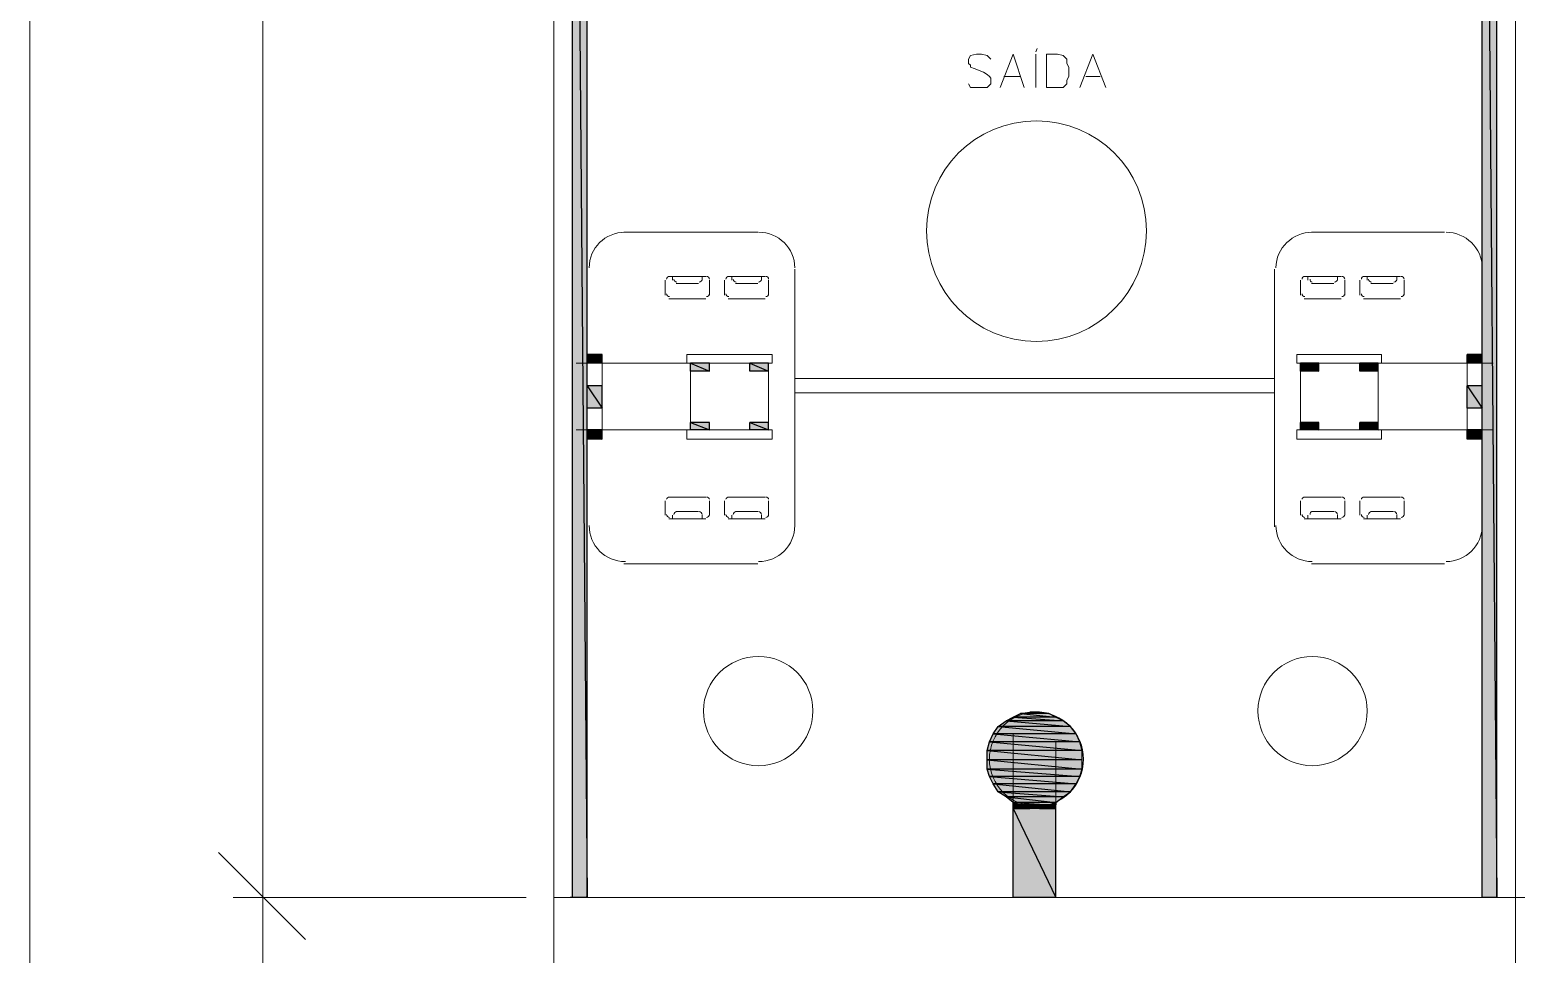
# Model space of a CAD drawing. Header units: millimetres. Extents: x 40 to 176, y -32 to 59.
# Drawn here: x 99.782 to 102.651, y 1.276 to 3.06 of the extents above; entities that cross this region are included whole.
import ezdxf

# ---------------------------------------------------------------- set-up
doc = ezdxf.new("R2010")
doc.units = ezdxf.units.MM
doc.layers.add('15 - Quadro de medição', color=6, linetype='Continuous')

msp = doc.modelspace()

# ---------------------------------------------------------------- hatches: boundary and pattern name
at = {"layer": '15 - Quadro de medição', "true_color": 0x000007}
h = msp.add_hatch(color=7, dxfattribs=at)
h.paths.add_polyline_path([(100.8571, 4.729), (100.8292, 4.729), (100.8571, 1.3852)])
h.paths.add_polyline_path([(100.8292, 4.729), (100.8571, 1.3852), (100.8292, 1.3852)])
h = msp.add_hatch(color=7, dxfattribs=at)
h.paths.add_polyline_path([(102.6128, 4.729), (102.5849, 4.729), (102.6128, 1.3852)])
h.paths.add_polyline_path([(102.5849, 4.729), (102.6128, 1.3852), (102.5849, 1.3852)])
h = msp.add_hatch(color=7, dxfattribs=at)
h.paths.add_polyline_path([(100.8864, 2.4327), (100.8571, 2.4327), (100.8864, 2.416)])
h.paths.add_polyline_path([(100.8571, 2.4327), (100.8864, 2.416), (100.8571, 2.416)])
h = msp.add_hatch(color=7, dxfattribs=at)
h.paths.add_polyline_path([(101.0932, 2.416), (101.0568, 2.416), (101.0932, 2.4006)])
h.paths.add_polyline_path([(101.0568, 2.416), (101.0932, 2.4006), (101.0568, 2.4006)])
h = msp.add_hatch(color=7, dxfattribs=at)
h.paths.add_polyline_path([(101.2077, 2.416), (101.1714, 2.416), (101.2077, 2.4006)])
h.paths.add_polyline_path([(101.1714, 2.416), (101.2077, 2.4006), (101.1714, 2.4006)])
h = msp.add_hatch(color=7, dxfattribs=at)
h.paths.add_polyline_path([(102.2692, 2.416), (102.2343, 2.416), (102.2692, 2.4006)])
h.paths.add_polyline_path([(102.2343, 2.416), (102.2692, 2.4006), (102.2343, 2.4006)])
h = msp.add_hatch(color=7, dxfattribs=at)
h.paths.add_polyline_path([(102.3838, 2.416), (102.3488, 2.416), (102.3838, 2.4006)])
h.paths.add_polyline_path([(102.3488, 2.416), (102.3838, 2.4006), (102.3488, 2.4006)])
h = msp.add_hatch(color=7, dxfattribs=at)
h.paths.add_polyline_path([(102.5849, 2.4327), (102.5556, 2.4327), (102.5849, 2.416)])
h.paths.add_polyline_path([(102.5556, 2.4327), (102.5849, 2.416), (102.5556, 2.416)])
h = msp.add_hatch(color=7, dxfattribs=at)
h.paths.add_polyline_path([(100.8864, 2.3727), (100.8571, 2.3727), (100.8864, 2.3294)])
h.paths.add_polyline_path([(100.8571, 2.3727), (100.8864, 2.3294), (100.8571, 2.3294)])
h = msp.add_hatch(color=7, dxfattribs=at)
h.paths.add_polyline_path([(102.5849, 2.3727), (102.5556, 2.3727), (102.5849, 2.3294)])
h.paths.add_polyline_path([(102.5556, 2.3727), (102.5849, 2.3294), (102.5556, 2.3294)])
h = msp.add_hatch(color=7, dxfattribs=at)
h.paths.add_polyline_path([(101.0932, 2.3014), (101.0568, 2.3014), (101.0932, 2.2875)])
h.paths.add_polyline_path([(101.0568, 2.3014), (101.0932, 2.2875), (101.0568, 2.2875)])
h = msp.add_hatch(color=7, dxfattribs=at)
h.paths.add_polyline_path([(101.2077, 2.3014), (101.1714, 2.3014), (101.2077, 2.2875)])
h.paths.add_polyline_path([(101.1714, 2.3014), (101.2077, 2.2875), (101.1714, 2.2875)])
h = msp.add_hatch(color=7, dxfattribs=at)
h.paths.add_polyline_path([(102.2692, 2.3014), (102.2343, 2.3014), (102.2692, 2.2875)])
h.paths.add_polyline_path([(102.2343, 2.3014), (102.2692, 2.2875), (102.2343, 2.2875)])
h = msp.add_hatch(color=7, dxfattribs=at)
h.paths.add_polyline_path([(102.3838, 2.3014), (102.3488, 2.3014), (102.3838, 2.2875)])
h.paths.add_polyline_path([(102.3488, 2.3014), (102.3838, 2.2875), (102.3488, 2.2875)])
h = msp.add_hatch(color=7, dxfattribs=at)
h.paths.add_polyline_path([(100.8864, 2.2875), (100.8571, 2.2875), (100.8864, 2.2693)])
h.paths.add_polyline_path([(100.8571, 2.2875), (100.8864, 2.2693), (100.8571, 2.2693)])
h = msp.add_hatch(color=7, dxfattribs=at)
h.paths.add_polyline_path([(102.5849, 2.2875), (102.5556, 2.2875), (102.5849, 2.2693)])
h.paths.add_polyline_path([(102.5556, 2.2875), (102.5849, 2.2693), (102.5556, 2.2693)])
h = msp.add_hatch(color=7, dxfattribs=at)
h.paths.add_polyline_path([(101.7762, 1.726), (101.6658, 1.726), (101.7901, 1.7148)])
h.paths.add_polyline_path([(101.6658, 1.726), (101.7901, 1.7148), (101.6505, 1.7148)])
h = msp.add_hatch(color=7, dxfattribs=at)
h.paths.add_polyline_path([(101.7622, 1.733), (101.6798, 1.733), (101.7762, 1.726)])
h.paths.add_polyline_path([(101.6798, 1.733), (101.7762, 1.726), (101.6658, 1.726)])
h = msp.add_hatch(color=7, dxfattribs=at)
h.paths.add_polyline_path([(101.7482, 1.7399), (101.6938, 1.7399), (101.7622, 1.733)])
h.paths.add_polyline_path([(101.6938, 1.7399), (101.7622, 1.733), (101.6798, 1.733)])
h = msp.add_hatch(color=7, dxfattribs=at)
h.paths.add_polyline_path([(101.7301, 1.7427), (101.7119, 1.7427), (101.7482, 1.7399)])
h.paths.add_polyline_path([(101.7119, 1.7427), (101.7482, 1.7399), (101.6938, 1.7399)])
h = msp.add_hatch(color=7, dxfattribs=at)
h.paths.add_polyline_path([(101.8013, 1.7008), (101.6407, 1.7008), (101.8083, 1.6855)])
h.paths.add_polyline_path([(101.6407, 1.7008), (101.8083, 1.6855), (101.6337, 1.6855)])
h = msp.add_hatch(color=7, dxfattribs=at)
h.paths.add_polyline_path([(101.7901, 1.7148), (101.6505, 1.7148), (101.8013, 1.7008)])
h.paths.add_polyline_path([(101.6505, 1.7148), (101.8013, 1.7008), (101.6407, 1.7008)])
h = msp.add_hatch(color=7, dxfattribs=at)
h.paths.add_polyline_path([(101.8083, 1.6855), (101.6337, 1.6855), (101.8125, 1.6687)])
h.paths.add_polyline_path([(101.6337, 1.6855), (101.8125, 1.6687), (101.6295, 1.6687)])
h = msp.add_hatch(color=7, dxfattribs=at)
h.paths.add_polyline_path([(101.8125, 1.6687), (101.6295, 1.6687), (101.8125, 1.6506)])
h.paths.add_polyline_path([(101.6295, 1.6687), (101.8125, 1.6506), (101.6295, 1.6506)])
h = msp.add_hatch(color=7, dxfattribs=at)
h.paths.add_polyline_path([(101.8125, 1.6506), (101.6295, 1.6506), (101.8125, 1.6324)])
h.paths.add_polyline_path([(101.6295, 1.6506), (101.8125, 1.6324), (101.6295, 1.6324)])
h = msp.add_hatch(color=7, dxfattribs=at)
h.paths.add_polyline_path([(101.8125, 1.6324), (101.6295, 1.6324), (101.8083, 1.6184)])
h.paths.add_polyline_path([(101.6295, 1.6324), (101.8083, 1.6184), (101.6337, 1.6184)])
h = msp.add_hatch(color=7, dxfattribs=at)
h.paths.add_polyline_path([(101.8083, 1.6184), (101.6337, 1.6184), (101.8013, 1.6045)])
h.paths.add_polyline_path([(101.6337, 1.6184), (101.8013, 1.6045), (101.6407, 1.6045)])
h = msp.add_hatch(color=7, dxfattribs=at)
h.paths.add_polyline_path([(101.8013, 1.6045), (101.6407, 1.6045), (101.7901, 1.5891)])
h.paths.add_polyline_path([(101.6407, 1.6045), (101.7901, 1.5891), (101.6505, 1.5891)])
h = msp.add_hatch(color=7, dxfattribs=at)
h.paths.add_polyline_path([(101.7901, 1.5891), (101.6505, 1.5891), (101.7762, 1.5793)])
h.paths.add_polyline_path([(101.6505, 1.5891), (101.7762, 1.5793), (101.6658, 1.5793)])
h = msp.add_hatch(color=7, dxfattribs=at)
h.paths.add_polyline_path([(101.7762, 1.5793), (101.6658, 1.5793), (101.7622, 1.5681)])
h.paths.add_polyline_path([(101.6658, 1.5793), (101.7622, 1.5681), (101.6798, 1.5681)])
h = msp.add_hatch(color=7, dxfattribs=at)
h.paths.add_polyline_path([(101.7622, 1.5681), (101.6798, 1.5681), (101.751, 1.564)])
h.paths.add_polyline_path([(101.6798, 1.5681), (101.751, 1.564), (101.691, 1.564)])
h = msp.add_hatch(color=7, dxfattribs=at)
h.paths.add_polyline_path([(101.691, 1.564), (101.6798, 1.5681)])
h.paths.add_polyline_path([(101.6798, 1.5681), (101.691, 1.564), (101.6798, 1.564)])
h = msp.add_hatch(color=7, dxfattribs=at)
h.paths.add_polyline_path([(101.691, 1.564), (101.6798, 1.564), (101.6938, 1.5612)])
h.paths.add_polyline_path([(101.6798, 1.564), (101.6938, 1.5612), (101.6798, 1.5612)])
h = msp.add_hatch(color=7, dxfattribs=at)
h.paths.add_polyline_path([(101.7077, 1.5612), (101.6798, 1.5612)])
h.paths.add_polyline_path([(101.7077, 1.5612), (101.6798, 1.5612), (101.6938, 1.5612)])
h = msp.add_hatch(color=7, dxfattribs=at)
h.paths.add_polyline_path([(101.7077, 1.5612), (101.6798, 1.5612), (101.7119, 1.557)])
h.paths.add_polyline_path([(101.6798, 1.5612), (101.7119, 1.557), (101.6798, 1.557)])
h = msp.add_hatch(color=7, dxfattribs=at)
h.paths.add_polyline_path([(101.7622, 1.557), (101.6798, 1.557), (101.7622, 1.3852)])
h.paths.add_polyline_path([(101.6798, 1.557), (101.7622, 1.3852), (101.6798, 1.3852)])
h = msp.add_hatch(color=7, dxfattribs=at)
h.paths.add_polyline_path([(101.751, 1.564), (101.691, 1.564), (101.7482, 1.5612)])
h.paths.add_polyline_path([(101.691, 1.564), (101.7482, 1.5612), (101.6938, 1.5612)])
h = msp.add_hatch(color=7, dxfattribs=at)
h.paths.add_polyline_path([(101.6938, 1.5612), (101.7482, 1.5612), (101.7468, 1.5612)])
h.paths.add_polyline_path([(101.7482, 1.5612), (101.7468, 1.5612), (101.6938, 1.5612)])
h = msp.add_hatch(color=7, dxfattribs=at)
h.paths.add_polyline_path([(101.7329, 1.5612), (101.7077, 1.5612), (101.7301, 1.557)])
h.paths.add_polyline_path([(101.7077, 1.5612), (101.7301, 1.557), (101.7119, 1.557)])
h = msp.add_hatch(color=7, dxfattribs=at)
h.paths.add_polyline_path([(101.7622, 1.5612), (101.7329, 1.5612), (101.7622, 1.557)])
h.paths.add_polyline_path([(101.7329, 1.5612), (101.7622, 1.557), (101.7301, 1.557)])
h = msp.add_hatch(color=7, dxfattribs=at)
h.paths.add_polyline_path([(101.7622, 1.564), (101.751, 1.564), (101.7622, 1.5612)])
h.paths.add_polyline_path([(101.751, 1.564), (101.7622, 1.5612), (101.7482, 1.5612)])
h = msp.add_hatch(color=7, dxfattribs=at)
h.paths.add_polyline_path([(101.7622, 1.564), (101.7622, 1.5681)])
h.paths.add_polyline_path([(101.7622, 1.5681), (101.7622, 1.564), (101.751, 1.564)])

# ---------------------------------------------------------------- linework, layer by layer
at = {"layer": '15 - Quadro de medição', "color": 8, "linetype": 'Continuous', "lineweight": 20, "true_color": 0x000008}
for points in [[(99.7816, 5.1508), (99.7816, -6.0833), (99.7816, -6.0833)], [(100.2314, 5.1508), (100.2314, 1.3321), (100.2314, 1.3321)], [(100.1461, 1.4718), (100.3138, 1.3042), (100.3138, 1.3042)], [(100.3138, 1.3042), (100.1461, 1.4718), (100.1461, 1.4718)], [(100.2314, 1.4424), (100.2314, -2.3763), (100.2314, -2.3763)], [(100.7398, 1.3852), (100.1741, 1.3852), (100.1741, 1.3852)], [(100.7398, 1.3852), (100.1741, 1.3852), (100.1741, 1.3852)]]:
    msp.add_lwpolyline(points, dxfattribs=at)
at = {"layer": '15 - Quadro de medição', "color": 7, "linetype": 'Continuous', "lineweight": 20, "true_color": 0x000007}
for points in [[(100.7928, 5.0936), (102.6491, 5.0936), (102.6491, 1.3852), (100.7928, 1.3852)], [(102.6491, 5.0936), (104.5012, 5.0936), (104.5012, 1.3852), (102.6491, 1.3852)], [(101.744, 2.9481), (101.744, 3.0124), (101.765, 3.0124), (101.7762, 3.0096), (101.7831, 3.0026), (101.7831, 2.9942), (101.7873, 2.9873), (101.7873, 2.9691), (101.7831, 2.9621), (101.7831, 2.9551), (101.7762, 2.9481), (101.765, 2.9481)], [(100.8864, 2.4327), (100.8571, 2.4327), (100.8571, 2.2693), (100.8864, 2.2693)], [(101.0568, 2.4006), (101.0932, 2.4006), (101.0932, 2.416), (101.0568, 2.416)], [(101.2077, 2.4006), (101.1714, 2.4006), (101.1714, 2.416), (101.2077, 2.416)], [(102.2343, 2.4006), (102.2692, 2.4006), (102.2692, 2.416), (102.2343, 2.416)], [(102.3838, 2.4006), (102.3488, 2.4006), (102.3488, 2.416), (102.3838, 2.416)], [(102.5556, 2.4327), (102.5849, 2.4327), (102.5849, 2.2693), (102.5556, 2.2693)], [(101.0568, 2.3014), (101.0932, 2.3014), (101.0932, 2.2875), (101.0568, 2.2875)], [(101.2077, 2.3014), (101.1714, 2.3014), (101.1714, 2.2875), (101.2077, 2.2875)], [(102.2343, 2.3014), (102.2692, 2.3014), (102.2692, 2.2875), (102.2343, 2.2875)], [(102.3838, 2.3014), (102.3488, 2.3014), (102.3488, 2.2875), (102.3838, 2.2875)], [(100.7928, 1.3852), (102.6491, 1.3852), (102.6491, -2.319), (100.7928, -2.319)], [(102.6491, 1.3852), (104.5012, 1.3852), (104.5012, -2.319), (102.6491, -2.319)]]:
    msp.add_lwpolyline(points, close=True, dxfattribs=at)
for points in [[(100.8641, 4.9511), (102.5849, 4.9511), (102.5849, 1.3852), (100.8571, 1.3852), (100.8557, 1.3866), (100.7928, 1.3852)], [(100.8571, 1.3852), (100.8571, 4.9441), (100.8571, 4.9441)], [(102.7204, 4.9511), (104.437, 4.9511), (104.437, 1.3852), (102.7134, 1.3852), (102.712, 1.3866), (102.6491, 1.3852)], [(102.6491, 4.8645), (102.6491, 1.3852), (100.7928, 1.3852), (100.7928, 4.8645)], [(104.5012, 4.8645), (104.5012, 1.3852), (102.6491, 1.3852), (102.6491, 4.8645)], [(100.8292, 4.729), (100.8292, 1.3852), (100.8571, 1.3852), (100.8138, 1.3852)], [(102.5849, 1.3852), (102.6128, 1.3852), (102.6128, 4.729)], [(101.6365, 3.0026), (101.6295, 3.0096), (101.6183, 3.0124), (101.6086, 3.0124), (101.5974, 3.0096), (101.5932, 3.0026), (101.5932, 2.9942), (101.5974, 2.9914), (101.5974, 2.9873), (101.6044, 2.9845), (101.6225, 2.9775), (101.6295, 2.9733), (101.6337, 2.9691), (101.6365, 2.9663), (101.6365, 2.9551), (101.6295, 2.9481), (101.6183, 2.9481), (101.6086, 2.9481), (101.5974, 2.9481), (101.5932, 2.9551)], [(101.6546, 2.9481), (101.6798, 3.0124), (101.7007, 2.9481)], [(101.7231, 3.0166), (101.7259, 3.0236), (101.7259, 3.0236)], [(101.7231, 2.9481), (101.7231, 3.0124), (101.7231, 3.0124)], [(101.8083, 2.9481), (101.8334, 3.0124), (101.8586, 2.9481)], [(101.6616, 2.9691), (101.6938, 2.9691), (101.6938, 2.9691)], [(101.8195, 2.9691), (101.8474, 2.9691), (101.8474, 2.9691)], [(100.9283, 2.6688), (101.1867, 2.6688), (101.1867, 2.6688)], [(102.5123, 2.6688), (102.2553, 2.6688), (102.2553, 2.6688)], [(100.8571, 2.1003), (100.8571, 2.5976), (100.8571, 2.5976)], [(101.0149, 2.5836), (101.0862, 2.5836), (101.0862, 2.5836)], [(101.0792, 2.5766), (101.0792, 2.5836), (101.0219, 2.5836), (101.0219, 2.5766)], [(101.2007, 2.5836), (101.1295, 2.5836), (101.1295, 2.5836)], [(101.1364, 2.5766), (101.1364, 2.5836), (101.1937, 2.5836), (101.1937, 2.5766)], [(101.258, 2.5976), (101.258, 2.3866), (101.258, 2.1003)], [(102.184, 2.5976), (102.184, 2.3866), (102.184, 2.1003)], [(102.2413, 2.5836), (102.3125, 2.5836), (102.3125, 2.5836)], [(102.3055, 2.5766), (102.3055, 2.5836), (102.2483, 2.5836), (102.2483, 2.5766)], [(102.4271, 2.5836), (102.3558, 2.5836), (102.3558, 2.5836)], [(102.3628, 2.5766), (102.3628, 2.5836), (102.4201, 2.5836), (102.4201, 2.5766)], [(102.5849, 2.1003), (102.5849, 2.5976), (102.5849, 2.5976)], [(101.0079, 2.5473), (101.0079, 2.5766), (101.0079, 2.5766)], [(101.0289, 2.5696), (101.0722, 2.5696), (101.0722, 2.5696)], [(101.0932, 2.5766), (101.0932, 2.5473), (101.0932, 2.5473)], [(101.1225, 2.5766), (101.1225, 2.5473), (101.1225, 2.5473)], [(101.1867, 2.5696), (101.1434, 2.5696), (101.1434, 2.5696)], [(101.2077, 2.5473), (101.2077, 2.5766), (101.2077, 2.5766)], [(102.2343, 2.5473), (102.2343, 2.5766), (102.2343, 2.5766)], [(102.2553, 2.5696), (102.2986, 2.5696), (102.2986, 2.5696)], [(102.3195, 2.5766), (102.3195, 2.5473), (102.3195, 2.5473)], [(102.3488, 2.5766), (102.3488, 2.5473), (102.3488, 2.5473)], [(102.4131, 2.5696), (102.3698, 2.5696), (102.3698, 2.5696)], [(102.434, 2.5473), (102.434, 2.5766), (102.434, 2.5766)], [(101.0862, 2.5403), (101.0149, 2.5403), (101.0149, 2.5403)], [(101.1295, 2.5403), (101.2007, 2.5403), (101.2007, 2.5403)], [(102.3125, 2.5403), (102.2413, 2.5403), (102.2413, 2.5403)], [(102.3558, 2.5403), (102.4271, 2.5403), (102.4271, 2.5403)], [(100.8361, 2.416), (101.2077, 2.416), (101.2077, 2.2875)], [(101.2077, 2.416), (101.2147, 2.416), (101.2147, 2.4327), (101.0499, 2.4327), (101.0499, 2.416)], [(101.0568, 2.416), (101.0568, 2.2875), (101.0568, 2.2875)], [(102.2343, 2.416), (102.2273, 2.416), (102.2273, 2.4327), (102.3907, 2.4327), (102.3907, 2.416)], [(102.6058, 2.416), (102.2343, 2.416), (102.2343, 2.2875)], [(102.3838, 2.416), (102.3838, 2.2875), (102.3838, 2.2875)], [(101.258, 2.3866), (102.184, 2.3866), (102.184, 2.3866)], [(100.8864, 2.3727), (100.8571, 2.3727), (100.8571, 2.3727)], [(101.258, 2.3587), (102.184, 2.3587), (102.184, 2.3587)], [(102.5556, 2.3727), (102.5849, 2.3727), (102.5849, 2.3727)], [(100.8864, 2.3294), (100.8571, 2.3294), (100.8571, 2.3294)], [(102.5556, 2.3294), (102.5849, 2.3294), (102.5849, 2.3294)], [(100.8361, 2.2875), (101.2077, 2.2875), (101.2077, 2.2875)], [(101.2077, 2.2875), (101.2147, 2.2875), (101.2147, 2.2693), (101.0499, 2.2693), (101.0499, 2.2875)], [(102.2343, 2.2875), (102.2273, 2.2875), (102.2273, 2.2875)], [(102.2273, 2.2875), (102.2273, 2.2693), (102.3907, 2.2693), (102.3907, 2.2875)], [(102.6058, 2.2875), (102.2343, 2.2875), (102.2343, 2.2875)], [(101.0862, 2.1576), (101.0149, 2.1576), (101.0149, 2.1576)], [(101.1295, 2.1576), (101.2007, 2.1576), (101.2007, 2.1576)], [(102.3125, 2.1576), (102.2413, 2.1576), (102.2413, 2.1576)], [(102.3558, 2.1576), (102.4271, 2.1576), (102.4271, 2.1576)], [(101.0079, 2.1506), (101.0079, 2.1227), (101.0079, 2.1227)], [(101.0289, 2.1296), (101.0722, 2.1296), (101.0722, 2.1296)], [(101.0932, 2.1227), (101.0932, 2.1506), (101.0932, 2.1506)], [(101.1225, 2.1227), (101.1225, 2.1506), (101.1225, 2.1506)], [(101.1867, 2.1296), (101.1434, 2.1296), (101.1434, 2.1296)], [(101.2077, 2.1506), (101.2077, 2.1227), (101.2077, 2.1227)], [(102.2343, 2.1506), (102.2343, 2.1227), (102.2343, 2.1227)], [(102.2553, 2.1296), (102.2986, 2.1296), (102.2986, 2.1296)], [(102.3195, 2.1227), (102.3195, 2.1506), (102.3195, 2.1506)], [(102.3488, 2.1227), (102.3488, 2.1506), (102.3488, 2.1506)], [(102.4131, 2.1296), (102.3698, 2.1296), (102.3698, 2.1296)], [(102.434, 2.1506), (102.434, 2.1227), (102.434, 2.1227)], [(101.0149, 2.1157), (101.0862, 2.1157), (101.0862, 2.1157)], [(101.0792, 2.1227), (101.0792, 2.1157), (101.0219, 2.1157), (101.0219, 2.1227)], [(101.2007, 2.1157), (101.1295, 2.1157), (101.1295, 2.1157)], [(101.1364, 2.1227), (101.1364, 2.1157), (101.1937, 2.1157), (101.1937, 2.1227)], [(102.2413, 2.1157), (102.3125, 2.1157), (102.3125, 2.1157)], [(102.3055, 2.1227), (102.3055, 2.1157), (102.2483, 2.1157), (102.2483, 2.1227)], [(102.4271, 2.1157), (102.3558, 2.1157), (102.3558, 2.1157)], [(102.3628, 2.1227), (102.3628, 2.1157), (102.4201, 2.1157), (102.4201, 2.1227)], [(101.1867, 2.0291), (100.9283, 2.0291), (100.9283, 2.0291)], [(102.2553, 2.0291), (102.5123, 2.0291), (102.5123, 2.0291)], [(101.6798, 1.3852), (101.6798, 1.7008), (101.6798, 1.7008)], [(101.7622, 1.3852), (101.7622, 1.6855), (101.7622, 1.6855)]]:
    msp.add_lwpolyline(points, dxfattribs=at)
at = {"layer": '15 - Quadro de medição', "color": 7, "linetype": 'Continuous', "lineweight": -2, "true_color": 0x000007}
for points in [[(100.8571, 4.729), (100.8292, 4.729), (100.8571, 1.3852)], [(100.8292, 4.729), (100.8571, 1.3852), (100.8292, 1.3852)], [(102.6128, 4.729), (102.5849, 4.729), (102.6128, 1.3852)], [(102.5849, 4.729), (102.6128, 1.3852), (102.5849, 1.3852)], [(100.8864, 2.4327), (100.8571, 2.4327), (100.8864, 2.416)], [(100.8571, 2.4327), (100.8864, 2.416), (100.8571, 2.416)], [(101.0932, 2.416), (101.0568, 2.416), (101.0932, 2.4006)], [(101.0568, 2.416), (101.0932, 2.4006), (101.0568, 2.4006)], [(101.2077, 2.416), (101.1714, 2.416), (101.2077, 2.4006)], [(101.1714, 2.416), (101.2077, 2.4006), (101.1714, 2.4006)], [(102.2692, 2.416), (102.2343, 2.416), (102.2692, 2.4006)], [(102.2343, 2.416), (102.2692, 2.4006), (102.2343, 2.4006)], [(102.3838, 2.416), (102.3488, 2.416), (102.3838, 2.4006)], [(102.3488, 2.416), (102.3838, 2.4006), (102.3488, 2.4006)], [(102.5849, 2.4327), (102.5556, 2.4327), (102.5849, 2.416)], [(102.5556, 2.4327), (102.5849, 2.416), (102.5556, 2.416)], [(100.8864, 2.3727), (100.8571, 2.3727), (100.8864, 2.3294)], [(100.8571, 2.3727), (100.8864, 2.3294), (100.8571, 2.3294)], [(102.5849, 2.3727), (102.5556, 2.3727), (102.5849, 2.3294)], [(102.5556, 2.3727), (102.5849, 2.3294), (102.5556, 2.3294)], [(101.0932, 2.3014), (101.0568, 2.3014), (101.0932, 2.2875)], [(101.0568, 2.3014), (101.0932, 2.2875), (101.0568, 2.2875)], [(101.2077, 2.3014), (101.1714, 2.3014), (101.2077, 2.2875)], [(101.1714, 2.3014), (101.2077, 2.2875), (101.1714, 2.2875)], [(102.2692, 2.3014), (102.2343, 2.3014), (102.2692, 2.2875)], [(102.2343, 2.3014), (102.2692, 2.2875), (102.2343, 2.2875)], [(102.3838, 2.3014), (102.3488, 2.3014), (102.3838, 2.2875)], [(102.3488, 2.3014), (102.3838, 2.2875), (102.3488, 2.2875)], [(100.8864, 2.2875), (100.8571, 2.2875), (100.8864, 2.2693)], [(100.8571, 2.2875), (100.8864, 2.2693), (100.8571, 2.2693)], [(102.5849, 2.2875), (102.5556, 2.2875), (102.5849, 2.2693)], [(102.5556, 2.2875), (102.5849, 2.2693), (102.5556, 2.2693)], [(101.6658, 1.726), (101.7901, 1.7148), (101.6505, 1.7148)], [(101.6798, 1.733), (101.7762, 1.726), (101.6658, 1.726)], [(101.7762, 1.726), (101.6658, 1.726), (101.7901, 1.7148)], [(101.6938, 1.7399), (101.7622, 1.733), (101.6798, 1.733)], [(101.7622, 1.733), (101.6798, 1.733), (101.7762, 1.726)], [(101.7119, 1.7427), (101.7482, 1.7399), (101.6938, 1.7399)], [(101.7482, 1.7399), (101.6938, 1.7399), (101.7622, 1.733)], [(101.7301, 1.7427), (101.7119, 1.7427), (101.7482, 1.7399)], [(101.6407, 1.7008), (101.8083, 1.6855), (101.6337, 1.6855)], [(101.6505, 1.7148), (101.8013, 1.7008), (101.6407, 1.7008)], [(101.8013, 1.7008), (101.6407, 1.7008), (101.8083, 1.6855)], [(101.7901, 1.7148), (101.6505, 1.7148), (101.8013, 1.7008)], [(101.6337, 1.6855), (101.8125, 1.6687), (101.6295, 1.6687)], [(101.8125, 1.6687), (101.6295, 1.6687), (101.8125, 1.6506)], [(101.6295, 1.6687), (101.8125, 1.6506), (101.6295, 1.6506)], [(101.8083, 1.6855), (101.6337, 1.6855), (101.8125, 1.6687)], [(101.8125, 1.6506), (101.6295, 1.6506), (101.8125, 1.6324)], [(101.6295, 1.6506), (101.8125, 1.6324), (101.6295, 1.6324)], [(101.8125, 1.6324), (101.6295, 1.6324), (101.8083, 1.6184)], [(101.6295, 1.6324), (101.8083, 1.6184), (101.6337, 1.6184)], [(101.8083, 1.6184), (101.6337, 1.6184), (101.8013, 1.6045)], [(101.6337, 1.6184), (101.8013, 1.6045), (101.6407, 1.6045)], [(101.8013, 1.6045), (101.6407, 1.6045), (101.7901, 1.5891)], [(101.6407, 1.6045), (101.7901, 1.5891), (101.6505, 1.5891)], [(101.7901, 1.5891), (101.6505, 1.5891), (101.7762, 1.5793)], [(101.6505, 1.5891), (101.7762, 1.5793), (101.6658, 1.5793)], [(101.7762, 1.5793), (101.6658, 1.5793), (101.7622, 1.5681)], [(101.6658, 1.5793), (101.7622, 1.5681), (101.6798, 1.5681)], [(101.6798, 1.5681), (101.6798, 1.5681)], [(101.6798, 1.5681), (101.6798, 1.5681)], [(101.6798, 1.5681), (101.6798, 1.5681)], [(101.7622, 1.5681), (101.6798, 1.5681), (101.751, 1.564)], [(101.6798, 1.5681), (101.751, 1.564), (101.691, 1.564)], [(101.691, 1.564), (101.6798, 1.5681)], [(101.6798, 1.5681), (101.691, 1.564), (101.6798, 1.564)], [(101.691, 1.564), (101.6798, 1.564), (101.6938, 1.5612)], [(101.6798, 1.564), (101.6938, 1.5612), (101.6798, 1.5612)], [(101.6798, 1.5612), (101.6938, 1.5612), (101.6938, 1.5612)], [(101.6938, 1.5612), (101.6938, 1.5612), (101.6798, 1.5612)], [(101.6798, 1.5612), (101.6938, 1.5612), (101.6938, 1.5612)], [(101.6938, 1.5612), (101.6938, 1.5612), (101.6798, 1.5612)], [(101.7077, 1.5612), (101.7077, 1.5612), (101.6798, 1.5612)], [(101.7077, 1.5612), (101.6798, 1.5612), (101.6938, 1.5612)], [(101.7077, 1.5612), (101.6798, 1.5612), (101.7119, 1.557)], [(101.6798, 1.5612), (101.7119, 1.557), (101.6798, 1.557)], [(101.6798, 1.557), (101.7119, 1.557), (101.7119, 1.557)], [(101.7119, 1.557), (101.7119, 1.557), (101.6798, 1.557)], [(101.7622, 1.557), (101.6798, 1.557), (101.7622, 1.3852)], [(101.6798, 1.557), (101.7622, 1.3852), (101.6798, 1.3852)], [(101.751, 1.564), (101.691, 1.564), (101.7482, 1.5612)], [(101.691, 1.564), (101.7482, 1.5612), (101.6938, 1.5612)], [(101.6938, 1.5612), (101.7482, 1.5612), (101.7468, 1.5612)], [(101.7482, 1.5612), (101.7468, 1.5612), (101.6938, 1.5612)], [(101.7482, 1.5612), (101.6938, 1.5612), (101.7329, 1.5612)], [(101.6938, 1.5612), (101.7329, 1.5612), (101.7077, 1.5612)], [(101.7329, 1.5612), (101.7077, 1.5612), (101.7301, 1.557)], [(101.7077, 1.5612), (101.7301, 1.557), (101.7119, 1.557)], [(101.7329, 1.5612), (101.7622, 1.557), (101.7301, 1.557)], [(101.7301, 1.557), (101.7622, 1.557), (101.7622, 1.557)], [(101.7622, 1.557), (101.7622, 1.557), (101.7301, 1.557)], [(101.7482, 1.5612), (101.7622, 1.5612), (101.7329, 1.5612)], [(101.7622, 1.5612), (101.7329, 1.5612), (101.7622, 1.557)], [(101.751, 1.564), (101.7622, 1.5612), (101.7482, 1.5612)], [(101.7482, 1.5612), (101.7622, 1.5612), (101.7622, 1.5612)], [(101.7622, 1.5612), (101.7622, 1.5612), (101.7482, 1.5612)], [(101.7482, 1.5612), (101.7622, 1.5612), (101.7622, 1.5612)], [(101.7622, 1.5612), (101.7622, 1.5612), (101.7482, 1.5612)], [(101.7622, 1.5612), (101.7482, 1.5612)], [(101.7622, 1.5681), (101.7622, 1.564), (101.751, 1.564)], [(101.7622, 1.564), (101.751, 1.564), (101.7622, 1.5612)], [(101.7622, 1.5681), (101.7622, 1.5681)], [(101.7622, 1.5681), (101.7622, 1.5681)], [(101.7622, 1.5681), (101.7622, 1.5681)], [(101.7622, 1.564), (101.7622, 1.5681)]]:
    msp.add_lwpolyline(points, close=True, dxfattribs=at)
at = {"layer": '15 - Quadro de medição', "color": 7, "linetype": 'Continuous', "lineweight": 20, "true_color": 0x000007}
for points in [[(101.9368, 2.6716), (101.9368, 2.7889), (101.8418, 2.8839), (101.7245, 2.8839), (101.7245, 2.8839), (101.6072, 2.8839), (101.5122, 2.7889), (101.5122, 2.6716), (101.5122, 2.6716), (101.5122, 2.5543), (101.6072, 2.4579), (101.7245, 2.4579), (101.7245, 2.4579), (101.8418, 2.4579), (101.9368, 2.5543), (101.9368, 2.6716)], [(101.2929, 1.7455), (101.2929, 1.8028), (101.2468, 1.8503), (101.1881, 1.8503), (101.1881, 1.8503), (101.1295, 1.8503), (101.082, 1.8028), (101.082, 1.7455), (101.082, 1.7455), (101.082, 1.6869), (101.1295, 1.6394), (101.1881, 1.6394), (101.1881, 1.6394), (101.2468, 1.6394), (101.2929, 1.6869), (101.2929, 1.7455)], [(102.3628, 1.7455), (102.3628, 1.8028), (102.3153, 1.8503), (102.2567, 1.8503), (102.2567, 1.8503), (102.1994, 1.8503), (102.1519, 1.8028), (102.1519, 1.7455), (102.1519, 1.7455), (102.1519, 1.6869), (102.1994, 1.6394), (102.2567, 1.6394), (102.2567, 1.6394), (102.3153, 1.6394), (102.3628, 1.6869), (102.3628, 1.7455)], [(101.8153, 1.652), (101.8153, 1.7022), (101.7748, 1.7427), (101.7245, 1.7427), (101.7245, 1.7427), (101.6742, 1.7427), (101.6337, 1.7022), (101.6337, 1.652), (101.6337, 1.652), (101.6337, 1.6017), (101.6742, 1.5612), (101.7245, 1.5612), (101.7245, 1.5612), (101.7748, 1.5612), (101.8153, 1.6017), (101.8153, 1.652)]]:
    msp.add_open_spline(points, degree=3, knots=[0, 0, 0, 0, 0.0625, 0.0625, 0.0625, 0.062501, 0.125, 0.125, 0.125, 0.125001, 0.1875, 0.1875, 0.1875, 0.187501, 1, 1, 1, 1], dxfattribs=at)
for points in [[(100.9311, 2.6688), (100.892, 2.6688), (100.8613, 2.6381), (100.8613, 2.6004)], [(101.258, 2.6004), (101.258, 2.6381), (101.2272, 2.6688), (101.1881, 2.6688)], [(102.2567, 2.6688), (102.2189, 2.6688), (102.1868, 2.6381), (102.1868, 2.6004)], [(102.5849, 2.6004), (102.5849, 2.6381), (102.5528, 2.6688), (102.5151, 2.6688)], [(101.0163, 2.5836), (101.0135, 2.5836), (101.0107, 2.5808), (101.0107, 2.578)], [(101.0932, 2.578), (101.0932, 2.5808), (101.0904, 2.5836), (101.0876, 2.5836)], [(101.1309, 2.5836), (101.1281, 2.5836), (101.1253, 2.5808), (101.1253, 2.578)], [(101.2077, 2.578), (101.2077, 2.5808), (101.2049, 2.5836), (101.2021, 2.5836)], [(102.2427, 2.5836), (102.2399, 2.5836), (102.2371, 2.5808), (102.2371, 2.578)], [(102.3195, 2.578), (102.3195, 2.5808), (102.3167, 2.5836), (102.3139, 2.5836)], [(102.3572, 2.5836), (102.3544, 2.5836), (102.3516, 2.5808), (102.3516, 2.578)], [(102.434, 2.578), (102.434, 2.5808), (102.4312, 2.5836), (102.4285, 2.5836)], [(101.0247, 2.578), (101.0247, 2.5752), (101.0275, 2.5724), (101.0303, 2.5724)], [(101.0736, 2.5724), (101.0764, 2.5724), (101.0792, 2.5752), (101.0792, 2.578)], [(101.1392, 2.578), (101.1392, 2.5752), (101.142, 2.5724), (101.1448, 2.5724)], [(101.1881, 2.5724), (101.1909, 2.5724), (101.1937, 2.5752), (101.1937, 2.578)], [(102.2525, 2.578), (102.2525, 2.5752), (102.2539, 2.5724), (102.2567, 2.5724)], [(102.2999, 2.5724), (102.3027, 2.5724), (102.3055, 2.5752), (102.3055, 2.578)], [(102.3656, 2.578), (102.3656, 2.5752), (102.3684, 2.5724), (102.3712, 2.5724)], [(102.4145, 2.5724), (102.4173, 2.5724), (102.4201, 2.5752), (102.4201, 2.578)], [(101.0107, 2.5501), (101.0107, 2.5473), (101.0135, 2.5445), (101.0163, 2.5445)], [(101.0876, 2.5445), (101.0904, 2.5445), (101.0932, 2.5473), (101.0932, 2.5501)], [(101.1253, 2.5501), (101.1253, 2.5473), (101.1281, 2.5445), (101.1309, 2.5445)], [(101.2021, 2.5445), (101.2049, 2.5445), (101.2077, 2.5473), (101.2077, 2.5501)], [(102.2371, 2.5501), (102.2371, 2.5473), (102.2399, 2.5445), (102.2427, 2.5445)], [(102.3139, 2.5445), (102.3167, 2.5445), (102.3195, 2.5473), (102.3195, 2.5501)], [(102.3516, 2.5501), (102.3516, 2.5473), (102.3544, 2.5445), (102.3572, 2.5445)], [(102.4285, 2.5445), (102.4312, 2.5445), (102.434, 2.5473), (102.434, 2.5501)], [(101.0163, 2.1576), (101.0135, 2.1576), (101.0107, 2.1562), (101.0107, 2.1534)], [(101.0932, 2.1534), (101.0932, 2.1562), (101.0904, 2.1576), (101.0876, 2.1576)], [(101.1309, 2.1576), (101.1281, 2.1576), (101.1253, 2.1562), (101.1253, 2.1534)], [(101.2077, 2.1534), (101.2077, 2.1562), (101.2049, 2.1576), (101.2021, 2.1576)], [(102.2427, 2.1576), (102.2399, 2.1576), (102.2371, 2.1562), (102.2371, 2.1534)], [(102.3195, 2.1534), (102.3195, 2.1562), (102.3167, 2.1576), (102.3139, 2.1576)], [(102.3572, 2.1576), (102.3544, 2.1576), (102.3516, 2.1562), (102.3516, 2.1534)], [(102.434, 2.1534), (102.434, 2.1562), (102.4312, 2.1576), (102.4285, 2.1576)], [(101.0107, 2.1241), (101.0107, 2.1213), (101.0135, 2.1185), (101.0163, 2.1185)], [(101.0303, 2.1296), (101.0275, 2.1296), (101.0247, 2.1269), (101.0247, 2.1241)], [(101.0792, 2.1241), (101.0792, 2.1269), (101.0764, 2.1296), (101.0736, 2.1296)], [(101.0876, 2.1185), (101.0904, 2.1185), (101.0932, 2.1213), (101.0932, 2.1241)], [(101.1253, 2.1241), (101.1253, 2.1213), (101.1281, 2.1185), (101.1309, 2.1185)], [(101.1448, 2.1296), (101.142, 2.1296), (101.1392, 2.1269), (101.1392, 2.1241)], [(101.1937, 2.1241), (101.1937, 2.1269), (101.1909, 2.1296), (101.1881, 2.1296)], [(101.2021, 2.1185), (101.2049, 2.1185), (101.2077, 2.1213), (101.2077, 2.1241)], [(102.2371, 2.1241), (102.2371, 2.1213), (102.2399, 2.1185), (102.2427, 2.1185)], [(102.2567, 2.1296), (102.2539, 2.1296), (102.2525, 2.1269), (102.2525, 2.1241)], [(102.3055, 2.1241), (102.3055, 2.1269), (102.3027, 2.1296), (102.2999, 2.1296)], [(102.3139, 2.1185), (102.3167, 2.1185), (102.3195, 2.1213), (102.3195, 2.1241)], [(102.3516, 2.1241), (102.3516, 2.1213), (102.3544, 2.1185), (102.3572, 2.1185)], [(102.3712, 2.1296), (102.3684, 2.1296), (102.3656, 2.1269), (102.3656, 2.1241)], [(102.4201, 2.1241), (102.4201, 2.1269), (102.4173, 2.1296), (102.4145, 2.1296)], [(102.4285, 2.1185), (102.4312, 2.1185), (102.434, 2.1213), (102.434, 2.1241)], [(100.8613, 2.1031), (100.8613, 2.064), (100.892, 2.0333), (100.9311, 2.0333)], [(101.1881, 2.0333), (101.2272, 2.0333), (101.258, 2.064), (101.258, 2.1031)], [(102.1868, 2.1031), (102.1868, 2.064), (102.2189, 2.0333), (102.2567, 2.0333)], [(102.5151, 2.0333), (102.5528, 2.0333), (102.5849, 2.064), (102.5849, 2.1031)]]:
    msp.add_open_spline(points, degree=3, dxfattribs=at)

doc.saveas('drawing.dxf')
